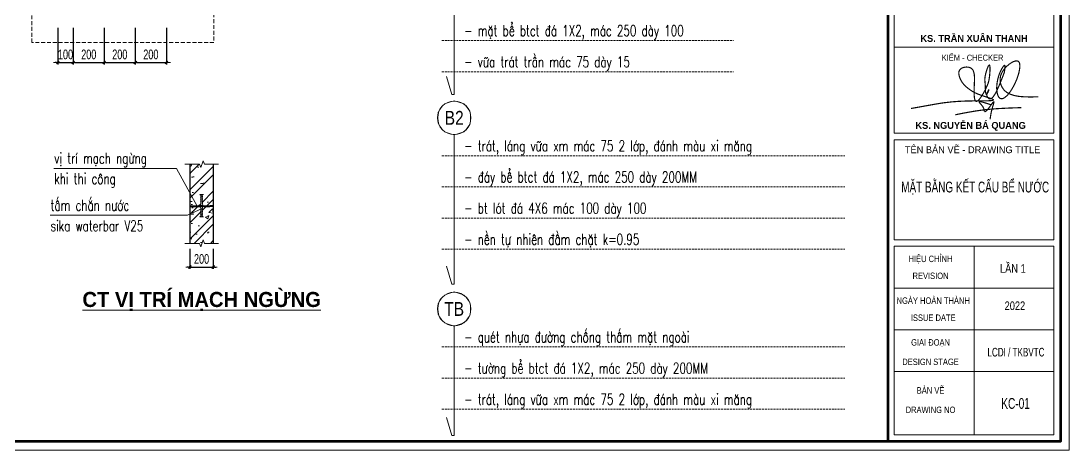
# Model space of a CAD drawing. Header units: millimetres. Extents: x -85362 to 12792, y -54701 to -36522.
# Drawn here: x -52130 to -38622, y -53048 to -47520 of the extents above; entities that cross this region are included whole.
import ezdxf
from ezdxf.enums import TextEntityAlignment as Align

# ---------------------------------------------------------------- set-up
doc = ezdxf.new("R2010")
doc.units = ezdxf.units.MM
doc.header["$MEASUREMENT"] = 0
doc.header["$PDMODE"] = 32
doc.linetypes.add('HIDDEN', pattern=[0.375, 0.25, -0.125])
doc.layers.get('Defpoints').update_dxf_attribs({"color": 1})
for name, color, linetype, lineweight in [('EG Text2', 7, 'Continuous', 20), ('ISO', 153, 'Continuous', 13), ('Khungten_LCDI', 7, 'Continuous', 5), ('LC Dim', 8, 'Continuous', 18), ('LC Hatch', 252, 'Continuous', 9), ('LC ISO', 153, 'Continuous', 13), ('LC MANH DUT', 35, 'HIDDEN', 5), ('LC Net dam 1', 30, 'Continuous', 30), ('LC Net manh', 239, 'Continuous', 5), ('LC Net thay', 7, 'Continuous', 25), ('LC Text1', 3, 'Continuous', 20), ('LC Text2', 7, 'Continuous', 25), ('TEXT2', 7, 'Continuous', 18), ('Thep', 3, 'Continuous', 40)]:
    doc.layers.add(name, color=color, linetype=linetype, lineweight=lineweight)
doc.styles.add('EG 1', font='')
doc.styles.add('General text 2', font='arial.ttf')
doc.styles.add('HOATBIF', font='hoatbif.shx', dxfattribs={"width": 0.7})
doc.styles.add('Khungten', font='', dxfattribs={"width": 0.9, "height": 5000})
doc.styles.add('LC 1', font='')
doc.styles.add('LC 3', font='vnsimli.shx', dxfattribs={"width": 0.75})
doc.styles.add('Title', font='', dxfattribs={"width": 0.8})
doc.styles.add('VNAVANTH', font='', dxfattribs={"width": 0.6})
doc.styles.get('EG 1').set_extended_font_data('.VnAvantH', bold=True)
doc.styles.get('Khungten').set_extended_font_data('.VnAvantH')
doc.styles.get('LC 1').set_extended_font_data('.VnAvantH', bold=True)
doc.styles.get('Title').set_extended_font_data('.VnBlackH')
doc.styles.get('VNAVANTH').set_extended_font_data('.VnAvantH', bold=True)
doc.dimstyles.new('1-100(1-50)', dxfattribs={"dimscale": 50, "dimtxt": 2.5, "dimasz": 0.35, "dimexe": 0.5, "dimexo": 0, "dimgap": 0.8, "dimtad": 1, "dimdec": 0, "dimzin": 0, "dimdsep": 46, "dimtxsty": 'HOATBIF', "dimblk1": 'DOT', "dimblk2": 'DOT', "dimsah": 1, "dimcen": -1, "dimdle": 1, "dimclrd": 256, "dimclre": 256, "dimclrt": 4, "dimadec": 3, "dimazin": 2, "dimtfac": 0.333333, "dimtdec": 0, "dimtix": 1, "dimtmove": 2, "dimatfit": 3, "dimldrblk": 'DOT', "dimfxl": 1, "dimtvp": 0.833333, "dimtolj": 1, "dimtzin": 0, "dimarcsym": 0})
doc.dimstyles.new('MONG', dxfattribs={"dimscale": 50, "dimtxt": 2.5, "dimasz": 0.35, "dimexe": 0.5, "dimexo": 0, "dimgap": 0.8, "dimtad": 1, "dimdec": 0, "dimzin": 0, "dimdsep": 46, "dimtxsty": 'HOATBIF', "dimblk1": 'DOT', "dimblk2": 'DOT', "dimsah": 1, "dimcen": -1, "dimdle": 1, "dimclrd": 256, "dimclre": 256, "dimclrt": 4, "dimadec": 3, "dimazin": 2, "dimtfac": 0.333333, "dimtdec": 0, "dimtix": 1, "dimtmove": 2, "dimatfit": 3, "dimldrblk": 'DOT', "dimfxl": 1, "dimtvp": 0.833333, "dimtolj": 1, "dimtzin": 0, "dimarcsym": 0})
pattern_1 = [(50, (-44807.63, -27368.66), (430.356, -37.6513), [45, -495]), (355, (-44807.63, -27368.66), (-83.251, 451.315), [36, -396]), (100.4514, (-44771.77, -27371.8), (347.1056, 413.664), [38.244, -420.685]), (46.1842, (-44807.63, -27248.66), (640.345, -99.311), [67.5, -742.5]), (96.6356, (-44754.27, -27256.93), (560.798, 584.47), [57.366, -631.028]), (351.1842, (-44807.6, -27248.66), (560.797, 584.471), [54, -594]), (21, (-44747.63, -27278.66), (358.144, -241.5713), [45, -495]), (326, (-44747.63, -27278.66), (145.989, 435.09), [36, -396]), (71.4514, (-44717.8, -27298.8), (504.1336, 193.518), [38.244, -420.685]), (37.5, (-44807.63, -27368.66), (7.2959, 199.7363), [0, -391.2, 0, -402, 0, -397.5]), (7.5, (-44807.63, -27368.66), (157.8417, 236.647), [0, -229.2, 0, -382.2, 0, -151.5]), (327.5, (-44941.43, -27368.66), (320.2935, -13.5329), [0, -150, 0, -468, 0, -621]), (317.5, (-45001.43, -27368.66), (349.9117, 60.063), [0, -195, 0, -310.8, 0, -441]), (45, (-44807.63, -27368.66), (-159.099, 159.099), []), (45, (-44701.56, -27368.66), (-159.099, 159.099), [])]

# ---------------------------------------------------------------- blocks, each defined once
blk = doc.blocks.new('NGUYEN BA QUANG')
at = {"layer": 'LC ISO', "const_width": 54}
for points in [[(-3416, -557, -0.001023), (-2231, -345, -0.008385), (-1869, -289, -0.026114), (-905, -212, -0.007166), (-491, -205, 0.001773), (-49, -203, 0.009736), (200, -197, 0.025773), (331, -186, 0.054465), (383, -173, 0.09183), (397, -166, 0.386262), (399, -152, 0.129793), (379, -135, 0.036801), (321, -108, 0.016128), (184, -59, -0.006736), (-183, 62, -0.023924), (-416, 154, -0.046785), (-684, 310, -0.041509), (-918, 503, -0.092678), (-1136, 813, -0.077778), (-1199, 1035, -0.070106), (-1196, 1141, -0.201572), (-1106, 1286, -0.091887), (-982, 1343, -0.118851), (-732, 1351, -0.227561), (-543, 1208, -0.055716), (-508, 1121, -0.035741), (-487, 1019, -0.022757), (-478, 904, -0.018678), (-477, 714, 0.005361), (-493, 294, 0.022501), (-487, 25, 0.024956), (-474, -85, 0.051878), (-451, -169, 0.084004), (-427, -209, 0.302699), (-372, -224, 0.091028), (-331, -204, 0.045769), (-285, -164, 0.031407), (-218, -87, 0.026473), (-114, 66, 0.038878), (124, 530, 0.063388), (207, 831, 0.030377), (243, 1236, 0.019395), (241, 1350, 0.050857), (231, 1429, 0.089259), (221, 1451, 0.446193), (202, 1454, 0.08967), (185, 1438, 0.048315), (156, 1388, 0.024568), (114, 1288, 0.037087), (24, 971, 0.06811), (7, 722, 0.007404), (19, 571, -0.009821), (27, 442, 0.013775), (38, 214, 0.023991), (46, 154, 0.068642), (58, 113, 0.168495), (71, 99, 0.190472), (82, 99, 0.135753), (102, 116, 0.042547), (133, 165, 0.037247), (185, 280, 0.083462), (192, 310, 0.752396), (189, 311, 0.077103), (170, 286, 0.067778), (106, 135, 0.079642), (97, 52, 0.07615), (107, 12, 0.090818), (168, -77, 0.162992), (233, -111, 0.134535), (287, -101, 0.046135), (315, -85, 0.0589), (372, -33, 0.033446), (431, 44, 0.020493), (492, 142, 0.018931), (584, 325, 0.012315), (712, 617, 0.006262), (906, 1114)], [(906, 1114, 0.006821), (929, 1272, 0.011774), (937, 1340, 0.026266), (938, 1394, 0.052103), (935, 1423, 0.076783), (930, 1436, 0.163971), (923, 1442, 0.170042), (914, 1442, 0.080479), (902, 1436, 0.05585), (881, 1417, 0.031056), (847, 1375, 0.025203), (791, 1286, 0.116129), (556, 476, 0.061974), (575, 166, 0.045365), (610, 47, 0.070676), (660, -41, 0.091415), (710, -86, 0.146905), (783, -104, 0.068448), (833, -95, 0.049636), (885, -72, 0.053986), (978, -6, 0.029209), (1056, 69, 0.021304), (1134, 162, 0.025491), (1250, 329, 0.068873), (1561, 1027, 0.01773), (1596, 1171, 0.037697), (1624, 1368, 0.029037), (1623, 1453, 0.04288), (1613, 1525, 0.066726), (1590, 1583, 0.100495), (1556, 1623, 0.111871), (1508, 1644, 0.054631), (1469, 1647, 0.041179), (1426, 1643, 0.04561), (1355, 1623, 0.04967), (1225, 1558, 0.109429), (829, 1164, 0.05047), (753, 1012, 0.368126), (1079, 156, 0.040655), (1223, 90, 0.031441), (1383, 42, 0.023503), (1557, 9, 0.017084), (1742, -10, 0.011936), (1936, -19, 0.009133), (2206, -21, 0.002915), (2480, -16)], [(274, -380, 0.002584), (99, -322, 0.004829), (-9, -289, 0.009549), (-104, -262, 0.02019), (-180, -245, 0.020391), (-210, -242, 0.037792), (-233, -241, 0.083891), (-249, -244, 0.129866), (-256, -250, 0.170647), (-258, -257, 0.074142), (-257, -264, 0.04333), (-253, -271, 0.038982), (-240, -290, 0.018381), (-209, -327, -0.006145), (-155, -388, -0.017161), (-112, -442, -0.029179), (-72, -502, -0.056277), (-39, -577, -0.025416), (-31, -610, -0.003247), (-24, -652, 0.033316), (-18, -677, 0.055631), (-12, -689, 0.087521), (-5, -698, 0.15828), (8, -703, 0.07777), (18, -702, 0.051495), (30, -698, 0.04838), (50, -685, 0.02792), (72, -667, 0.021215), (104, -635, 0.012757), (138, -596, 0.011354), (192, -528, 0.005945), (265, -430, -0.007904), (360, -301, -0.011483), (384, -270, -0.027823), (404, -249, -0.066961), (415, -240, -0.123545), (420, -238, -0.248584), (424, -240, -0.12084), (426, -246, -0.064597), (426, -260, -0.027008), (421, -289, -0.011306), (411, -326, -0.007085), (384, -419, 0.007773), (340, -569, 0.03162), (266, -923, 0.004795), (248, -1055)], [(-1368, -847, -0.004051), (-800, -737, -0.026384), (342, -582, -0.006339), (726, -556, -0.004215), (1111, -537, -0.002629), (1689, -517)]]:
    blk.add_lwpolyline(points, format="xyb", dxfattribs=at)
blk = doc.blocks.new('lcdi fix')
at = {"layer": 'Defpoints', "lineweight": 0}
blk.add_lwpolyline([(-1200, -14850), (-1200, 14850), (40800, 14850), (40800, -14850)], close=True, dxfattribs=at)
at = {"layer": 'Khungten_LCDI', "color": 5, "lineweight": 60}
blk.add_line((36600, 14650), (36600, -14650), dxfattribs=at)
at = {"layer": 'Khungten_LCDI', "color": 5, "lineweight": 25}
blk.add_line((40600, -14650), (40600, 14650), dxfattribs=at)
at = {"layer": 'Khungten_LCDI', "color": 9, "lineweight": 15}
for p, q in [((38600, -10133), (38600, -14500)), ((40450, -11100), (36750, -11100)), ((40450, -12067), (36750, -12067)), ((40450, -13033), (36750, -13033))]:
    blk.add_line(p, q, dxfattribs=at)
at = {"layer": 'Khungten_LCDI', "color": 5, "lineweight": 60}
blk.add_lwpolyline([(0, -14650), (0, 14650), (40600, 14650), (40600, -14650)], close=True, dxfattribs=at)
at = {"layer": 'Khungten_LCDI', "color": 9, "lineweight": 15}
for points in [[(36750, -5526), (40450, -5526), (40450, -3536), (36750, -3536)], [(36750, -7517), (40450, -7517), (40450, -5526), (36750, -5526)], [(36750, -9983), (40450, -9983), (40450, -7667), (36750, -7667)], [(36750, -14500), (40450, -14500), (40450, -10133), (36750, -10133)]]:
    blk.add_lwpolyline(points, close=True, dxfattribs=at)
at = {"layer": 'LC Net dam 1', "xscale": 0.4999997598975006, "yscale": 0.4999997598975006, "zscale": 0.4999997598975006}
blk.add_blockref('NGUYEN BA QUANG', (38848, -6664), dxfattribs=at)
at = {"color": 7, "style": 'VNAVANTH'}
blk.add_text('Ks. trÇn xu©n thanh', height=160, dxfattribs=at).set_placement((37357, -5400))
at = {"color": 7}
for s, height, style, width, p in [('kiÓm - checker', 140, 'Khungten', 0.9, (38566, -5836)), ('hiÖu chØnh', 150, 'Khungten', 0.8, (37592, -10499)), ('revision', 150, 'Khungten', 0.8, (37592, -10891)), ('ngµy hoµn thµnh', 150, 'Khungten', 0.8, (37654, -11466)), ('issue date', 150, 'Khungten', 0.8, (37654, -11862)), ('giai ®o¹n', 150, 'Khungten', 0.8, (37592, -12433)), ('lcdi / tkBVTC', 200, 'Title', 0.7, (39571, -12684)), ('design stage', 150, 'Khungten', 0.8, (37592, -12883)), ('b¶n vÏ', 150, 'Khungten', 0.8, (37592, -13544)), ('drawing nO', 150, 'Khungten', 0.8, (37592, -13994))]:
    blk.add_text(s, height=height, dxfattribs=dict(at, style=style, width=width)).set_placement(p, align=Align.CENTER)
for s, style, p in [('ks. nguyÔn b¸ quang', 'VNAVANTH', (38520, -7414)), ('tªn b¶n vÏ - drawing title', 'Khungten', (38566, -7977))]:
    blk.add_text(s, height=160, dxfattribs=dict(at, style=style)).set_placement(p, align=Align.CENTER)
at = {"color": 7, "style": 'Khungten', "width": 0.8}
for tag, p in [('REVISION', (39499, -10746)), ('NGAYHT', (39546, -11609))]:
    blk.add_attdef(tag, text='', height=200, dxfattribs=at).set_placement(p, align=Align.CENTER)
at = {"layer": 'LC Text1', "style": 'Title', "width": 1.485915}
for tag, p, p2 in [('TENBANVE1', (36913, -8886), (40339, -8886)), ('TENBANVE2', (36913, -9562), (40339, -9562))]:
    blk.add_attdef(tag, text='', height=250, dxfattribs=at).set_placement(p, p2, align=Align.FIT)
at = {"layer": 'LC Text1', "style": 'Title', "width": 0.7}
blk.add_attdef('SOBANVE', text='', height=250, dxfattribs=at).set_placement((39562, -13896), align=Align.CENTER)
blk = doc.blocks.new('*U6')
at = {"layer": 'Defpoints'}
blk.add_lwpolyline([(0, 4.25), (-2.5, 3.44), (-4.04, 1.31), (-4.04, -1.31), (-2.5, -3.44), (0, -4.25), (2.5, -3.44), (4.04, -1.31), (4.04, 1.31), (2.5, 3.44)], close=True, dxfattribs=at)
at = {"layer": 'LC Text1', "style": 'General text 2', "width": 0.8, "flags": 8}
blk.add_attdef('SYMBOL', text='', height=3.5, dxfattribs=at).set_placement((0, 0), align=Align.MIDDLE_CENTER)
blk.add_wipeout([(0, 4.25), (-2.5, 3.44), (-4.04, 1.31), (-4.04, -1.31), (-2.5, -3.44), (0, -4.25), (2.5, -3.44), (4.04, -1.31), (4.04, 1.31), (2.5, 3.44)]).dxf.layer = 'Defpoints'
at = {"layer": 'LC ISO'}
blk.add_circle((0, 0), 4.25, dxfattribs=at)
blk = doc.blocks.new('DOT')
at = {"layer": 'LC Dim'}
blk.add_line((-3, 0), (3, 0), dxfattribs=at)
at = {"layer": 'LC Dim', "color": 4}
blk.add_line((-1, -1), (1, 1), dxfattribs=at)
blk.add_lwpolyline([(0.5, 1), (-1, -0.5), (-0.5, -1), (1, 0.5)], close=True, dxfattribs=at)
blk = doc.blocks.new('*D64')
at = {"layer": 'Defpoints', "color": 0, "transparency": 16777216}
for p in [(-49952, -50456), (-49652, -50456), (-49652, -50690)]:
    blk.add_point(p, dxfattribs=at)
at = {"layer": 'LC Dim', "lineweight": -2, "transparency": 16777216}
for p, q in [((-49952, -50456), (-49952, -50715)), ((-49652, -50456), (-49652, -50715)), ((-49970, -50690), (-49987, -50690)), ((-49952, -50690), (-49652, -50690)), ((-49635, -50690), (-49617, -50690))]:
    blk.add_line(p, q, dxfattribs=at)
at = {"layer": 'LC Dim', "lineweight": -2, "transparency": 16777216, "xscale": 17.5, "yscale": 17.5, "zscale": 17.5}
blk.add_blockref('DOT', (-49952, -50690), dxfattribs=at)
at = {"layer": 'LC Dim', "lineweight": -2, "transparency": 16777216, "xscale": 17.5, "yscale": 17.5, "zscale": 17.5, "rotation": 180}
blk.add_blockref('DOT', (-49652, -50690), dxfattribs=at)
at = {"layer": 'LC Dim', "color": 4, "transparency": 16777216, "insert": (-49802, -50587), "char_height": 125, "attachment_point": 5, "style": 'HOATBIF'}
blk.add_mtext('\\A1;200', dxfattribs=at)
blk = doc.blocks.new('*D60')
at = {"layer": 'Defpoints', "color": 0, "ltscale": 2, "transparency": 16777216}
for p in [(-51656, -47609), (-51456, -47609), (-51456, -48054)]:
    blk.add_point(p, dxfattribs=at)
at = {"layer": 'LC Dim', "lineweight": -2, "ltscale": 2, "transparency": 16777216}
for p, q in [((-51656, -47609), (-51656, -48079)), ((-51456, -47609), (-51456, -48079)), ((-51674, -48054), (-51691, -48054)), ((-51656, -48054), (-51456, -48054)), ((-51439, -48054), (-51421, -48054))]:
    blk.add_line(p, q, dxfattribs=at)
at = {"layer": 'LC Dim', "lineweight": -2, "ltscale": 2, "transparency": 16777216, "xscale": 17.5, "yscale": 17.5, "zscale": 17.5}
blk.add_blockref('DOT', (-51656, -48054), dxfattribs=at)
at = {"layer": 'LC Dim', "lineweight": -2, "ltscale": 2, "transparency": 16777216, "xscale": 17.5, "yscale": 17.5, "zscale": 17.5, "rotation": 180}
blk.add_blockref('DOT', (-51456, -48054), dxfattribs=at)
at = {"layer": 'LC Dim', "color": 4, "ltscale": 2, "transparency": 16777216, "insert": (-51556, -47952), "char_height": 125, "attachment_point": 5, "style": 'HOATBIF'}
blk.add_mtext('\\A1;100', dxfattribs=at)
blk = doc.blocks.new('*D61')
at = {"layer": 'Defpoints', "color": 0, "ltscale": 2, "transparency": 16777216}
for p in [(-51456, -47609), (-51056, -47609), (-51056, -48054)]:
    blk.add_point(p, dxfattribs=at)
at = {"layer": 'LC Dim', "lineweight": -2, "ltscale": 2, "transparency": 16777216}
for p, q in [((-51456, -47609), (-51456, -48079)), ((-51056, -47609), (-51056, -48079)), ((-51439, -48054), (-51074, -48054))]:
    blk.add_line(p, q, dxfattribs=at)
at = {"layer": 'LC Dim', "lineweight": -2, "ltscale": 2, "transparency": 16777216, "xscale": 17.5, "yscale": 17.5, "zscale": 17.5, "rotation": 180}
blk.add_blockref('DOT', (-51456, -48054), dxfattribs=at)
at = {"layer": 'LC Dim', "lineweight": -2, "ltscale": 2, "transparency": 16777216, "xscale": 17.5, "yscale": 17.5, "zscale": 17.5}
blk.add_blockref('DOT', (-51056, -48054), dxfattribs=at)
at = {"layer": 'LC Dim', "color": 4, "ltscale": 2, "transparency": 16777216, "insert": (-51256, -47952), "char_height": 125, "attachment_point": 5, "style": 'HOATBIF'}
blk.add_mtext('\\A1;200', dxfattribs=at)
blk = doc.blocks.new('*D62')
at = {"layer": 'Defpoints', "color": 0, "ltscale": 2, "transparency": 16777216}
for p in [(-51056, -47609), (-50656, -47609), (-50656, -48054)]:
    blk.add_point(p, dxfattribs=at)
at = {"layer": 'LC Dim', "lineweight": -2, "ltscale": 2, "transparency": 16777216}
for p, q in [((-51056, -47609), (-51056, -48079)), ((-50656, -47609), (-50656, -48079)), ((-51039, -48054), (-50674, -48054))]:
    blk.add_line(p, q, dxfattribs=at)
at = {"layer": 'LC Dim', "lineweight": -2, "ltscale": 2, "transparency": 16777216, "xscale": 17.5, "yscale": 17.5, "zscale": 17.5, "rotation": 180}
blk.add_blockref('DOT', (-51056, -48054), dxfattribs=at)
at = {"layer": 'LC Dim', "lineweight": -2, "ltscale": 2, "transparency": 16777216, "xscale": 17.5, "yscale": 17.5, "zscale": 17.5}
blk.add_blockref('DOT', (-50656, -48054), dxfattribs=at)
at = {"layer": 'LC Dim', "color": 4, "ltscale": 2, "transparency": 16777216, "insert": (-50856, -47952), "char_height": 125, "attachment_point": 5, "style": 'HOATBIF'}
blk.add_mtext('\\A1;200', dxfattribs=at)
blk = doc.blocks.new('*D63')
at = {"layer": 'Defpoints', "color": 0, "ltscale": 2, "transparency": 16777216}
for p in [(-50656, -47609), (-50256, -47609), (-50256, -48054)]:
    blk.add_point(p, dxfattribs=at)
at = {"layer": 'LC Dim', "lineweight": -2, "ltscale": 2, "transparency": 16777216}
for p, q in [((-50656, -47609), (-50656, -48079)), ((-50256, -47609), (-50256, -48079)), ((-50639, -48054), (-50274, -48054))]:
    blk.add_line(p, q, dxfattribs=at)
at = {"layer": 'LC Dim', "lineweight": -2, "ltscale": 2, "transparency": 16777216, "xscale": 17.5, "yscale": 17.5, "zscale": 17.5, "rotation": 180}
blk.add_blockref('DOT', (-50656, -48054), dxfattribs=at)
at = {"layer": 'LC Dim', "lineweight": -2, "ltscale": 2, "transparency": 16777216, "xscale": 17.5, "yscale": 17.5, "zscale": 17.5}
blk.add_blockref('DOT', (-50256, -48054), dxfattribs=at)
at = {"layer": 'LC Dim', "color": 4, "ltscale": 2, "transparency": 16777216, "insert": (-50456, -47952), "char_height": 125, "attachment_point": 5, "style": 'HOATBIF'}
blk.add_mtext('\\A1;200', dxfattribs=at)
blk = doc.blocks.new('TIEUDE2')
at = {"layer": 'LC Text2', "color": 7, "style": 'LC 1'}
blk.add_attdef('%%UTIªU§Ò', text='', height=3.5, dxfattribs=at).set_placement((0, 0), align=Align.BOTTOM_CENTER)
blk.add_attdef('TL', text='', height=2.2, dxfattribs=at).set_placement((0, -1.8), align=Align.TOP_CENTER)

msp = doc.modelspace()

# ---------------------------------------------------------------- hatches: boundary and pattern name
at = {"layer": 'LC Hatch', "ltscale": 2}
h = msp.add_hatch(dxfattribs=at)
h.set_pattern_fill('BTCT', color=256, scale=60)
h.set_pattern_definition(pattern_1)
h.paths.add_polyline_path([(-49652.2, -49364.8), (-49952.2, -49364.8), (-49952.2, -49899), (-49951.6, -49898.9), (-49951.1, -49898.7), (-49950.5, -49898.6), (-49949.9, -49898.5), (-49949.3, -49898.3), (-49948.7, -49898.2), (-49948.1, -49898), (-49947.5, -49897.9), (-49947, -49897.7), (-49946.4, -49897.6), (-49945.8, -49897.4), (-49945.2, -49897.3), (-49944.6, -49897.1), (-49944, -49897), (-49943.5, -49896.8), (-49942.9, -49896.7), (-49942.3, -49896.6), (-49941.7, -49896.4), (-49941.1, -49896.3), (-49940.5, -49896.1), (-49940, -49896), (-49939.4, -49895.9), (-49938.8, -49895.7), (-49938.2, -49895.6), (-49937.6, -49895.5), (-49937.1, -49895.3), (-49936.5, -49895.2), (-49935.9, -49895.1), (-49935.3, -49895), (-49934.7, -49894.8), (-49934.1, -49894.7), (-49933.6, -49894.6), (-49933, -49894.5), (-49932.4, -49894.3), (-49931.8, -49894.2), (-49931.2, -49894.1), (-49930.7, -49894), (-49930.1, -49893.9), (-49929.5, -49893.8), (-49928.9, -49893.7), (-49928.3, -49893.6), (-49927.8, -49893.5), (-49927.2, -49893.4), (-49926.6, -49893.3), (-49926, -49893.2), (-49925.5, -49893.1), (-49924.9, -49893), (-49924.3, -49892.9), (-49923.7, -49892.9), (-49923.1, -49892.8), (-49922.6, -49892.7), (-49922, -49892.6), (-49921.4, -49892.6), (-49920.8, -49892.5), (-49920.3, -49892.4), (-49919.7, -49892.4), (-49919.1, -49892.3), (-49918.5, -49892.2), (-49918, -49892.2), (-49917.4, -49892.1), (-49916.8, -49892.1), (-49916.3, -49892.1), (-49915.7, -49892), (-49915.1, -49892), (-49914.5, -49892), (-49914, -49891.9), (-49913.4, -49891.9), (-49912.8, -49891.9), (-49912.3, -49891.9), (-49911.7, -49891.9), (-49911.1, -49891.9), (-49910.5, -49891.9), (-49910, -49891.9), (-49909.4, -49891.9), (-49908.8, -49891.9), (-49908.3, -49891.9), (-49907.7, -49891.9), (-49907.1, -49891.9), (-49906.6, -49891.9), (-49906, -49892), (-49905.5, -49892), (-49904.9, -49892.1), (-49904.3, -49892.1), (-49903.8, -49892.1), (-49903.2, -49892.2), (-49902.6, -49892.3), (-49902.1, -49892.3), (-49901.5, -49892.4), (-49901, -49892.5), (-49900.4, -49892.5), (-49899.8, -49892.6), (-49899.3, -49892.7), (-49898.7, -49892.8), (-49898.2, -49892.9), (-49897.6, -49893), (-49897.1, -49893.1), (-49896.5, -49893.3), (-49895.9, -49893.4), (-49895.4, -49893.5), (-49894.8, -49893.6), (-49894.3, -49893.8), (-49893.7, -49893.9), (-49893.2, -49894.1), (-49892.6, -49894.2), (-49892.1, -49894.4), (-49891.5, -49894.6), (-49891, -49894.7), (-49890.4, -49894.9), (-49889.9, -49895.1), (-49889.3, -49895.3), (-49888.8, -49895.5), (-49888.2, -49895.7), (-49887.7, -49895.9), (-49887.1, -49896.1), (-49886.6, -49896.3), (-49886.1, -49896.5), (-49885.5, -49896.7), (-49885, -49896.9), (-49884.4, -49897.1), (-49883.9, -49897.4), (-49883.3, -49897.6), (-49882.8, -49897.8), (-49882.3, -49898), (-49881.7, -49898.3), (-49881.2, -49898.5), (-49880.6, -49898.7), (-49880.1, -49899), (-49879.5, -49899.2), (-49879, -49899.5), (-49878.5, -49899.7), (-49877.9, -49899.9), (-49877.4, -49900.2), (-49876.8, -49900.4), (-49876.3, -49900.6), (-49875.8, -49900.9), (-49875.2, -49901.1), (-49874.7, -49901.4), (-49874.1, -49901.6), (-49873.6, -49901.8), (-49873.1, -49902.1), (-49872.5, -49902.3), (-49872, -49902.5), (-49871.4, -49902.7), (-49870.9, -49903), (-49870.4, -49903.2), (-49869.8, -49903.4), (-49869.3, -49903.6), (-49868.7, -49903.8), (-49868.2, -49904), (-49867.7, -49904.2), (-49867.1, -49904.4), (-49866.6, -49904.6), (-49866, -49904.8), (-49865.5, -49905), (-49865, -49905.2), (-49864.4, -49905.4), (-49863.9, -49905.5), (-49863.3, -49905.7), (-49862.8, -49905.9), (-49862.3, -49906), (-49861.7, -49906.2), (-49861.2, -49906.3), (-49860.6, -49906.5), (-49860.1, -49906.6), (-49859.5, -49906.7), (-49859, -49906.8), (-49858.5, -49906.9), (-49857.9, -49907.1), (-49857.4, -49907.1), (-49856.8, -49907.2), (-49856.3, -49907.3), (-49855.7, -49907.4), (-49855.2, -49907.4), (-49854.6, -49907.5), (-49854.1, -49907.5), (-49853.5, -49907.6), (-49853, -49907.6), (-49852.4, -49907.6), (-49851.9, -49907.6), (-49851.3, -49907.6), (-49850.8, -49907.6), (-49850.2, -49907.6), (-49849.7, -49907.6), (-49849.1, -49907.6), (-49848.6, -49907.6), (-49848, -49907.5), (-49847.4, -49907.5), (-49846.9, -49907.4), (-49846.3, -49907.4), (-49845.8, -49907.3), (-49845.2, -49907.2), (-49844.7, -49907.1), (-49844.1, -49907.1), (-49843.6, -49907), (-49843, -49906.9), (-49842.4, -49906.8), (-49841.9, -49906.7), (-49841.3, -49906.6), (-49840.8, -49906.5), (-49840.2, -49906.4), (-49839.6, -49906.2), (-49839.1, -49906.1), (-49838.5, -49906), (-49837.9, -49905.9), (-49837.4, -49905.7), (-49836.8, -49905.6), (-49836.3, -49905.5), (-49835.7, -49905.3), (-49835.1, -49905.2), (-49834.6, -49905), (-49834, -49904.9), (-49833.4, -49904.7), (-49832.9, -49904.6), (-49832.3, -49904.4), (-49831.7, -49904.3), (-49831.2, -49904.1), (-49830.6, -49904), (-49830, -49903.8), (-49829.5, -49903.6), (-49828.9, -49903.5), (-49828.3, -49903.3), (-49827.7, -49903.2), (-49827.2, -49903), (-49826.6, -49902.8), (-49826, -49902.7), (-49825.5, -49902.5), (-49824.9, -49902.4), (-49824.3, -49902.2), (-49823.8, -49902.1), (-49823.2, -49901.9), (-49822.6, -49901.8), (-49822, -49901.6), (-49821.5, -49901.5), (-49820.9, -49901.3), (-49820.3, -49901.2), (-49819.7, -49901), (-49819.2, -49900.9), (-49818.6, -49900.8), (-49818, -49900.6), (-49817.4, -49900.5), (-49816.9, -49900.4), (-49816.3, -49900.3), (-49815.7, -49900.1), (-49815.1, -49900), (-49814.6, -49899.9), (-49814, -49899.8), (-49813.4, -49899.7), (-49812.8, -49899.6), (-49812.3, -49899.5), (-49811.7, -49899.4), (-49811.1, -49899.4), (-49810.5, -49899.3), (-49810, -49899.2), (-49809.4, -49899.2), (-49808.8, -49899.1), (-49808.2, -49899), (-49808.2, -49779), (-49796.2, -49779), (-49796.2, -49899.3), (-49795.6, -49899.4), (-49795.1, -49899.4), (-49794.5, -49899.5), (-49793.9, -49899.6), (-49793.3, -49899.7), (-49792.7, -49899.7), (-49792.2, -49899.8), (-49791.6, -49899.9), (-49791, -49900), (-49790.4, -49900.1), (-49789.8, -49900.2), (-49789.3, -49900.3), (-49788.7, -49900.4), (-49788.1, -49900.5), (-49787.5, -49900.6), (-49786.9, -49900.8), (-49786.4, -49900.9), (-49785.8, -49901), (-49785.2, -49901.1), (-49784.6, -49901.2), (-49784, -49901.4), (-49783.5, -49901.5), (-49782.9, -49901.6), (-49782.3, -49901.7), (-49781.7, -49901.9), (-49781.1, -49902), (-49780.6, -49902.1), (-49780, -49902.3), (-49779.4, -49902.4), (-49778.8, -49902.5), (-49778.3, -49902.7), (-49777.7, -49902.8), (-49777.1, -49903), (-49776.5, -49903.1), (-49775.9, -49903.2), (-49775.4, -49903.4), (-49774.8, -49903.5), (-49774.2, -49903.7), (-49773.6, -49903.8), (-49773.1, -49903.9), (-49772.5, -49904.1), (-49771.9, -49904.2), (-49771.3, -49904.4), (-49770.8, -49904.5), (-49770.2, -49904.6), (-49769.6, -49904.8), (-49769, -49904.9), (-49768.5, -49905.1), (-49767.9, -49905.2), (-49767.3, -49905.3), (-49766.7, -49905.5), (-49766.2, -49905.6), (-49765.6, -49905.7), (-49765, -49905.8), (-49764.5, -49906), (-49763.9, -49906.1), (-49763.3, -49906.2), (-49762.7, -49906.3), (-49762.2, -49906.5), (-49761.6, -49906.6), (-49761, -49906.7), (-49760.5, -49906.8), (-49759.9, -49906.9), (-49759.3, -49907), (-49758.8, -49907.1), (-49758.2, -49907.2), (-49757.6, -49907.3), (-49757.1, -49907.4), (-49756.5, -49907.5), (-49755.9, -49907.6), (-49755.4, -49907.6), (-49754.8, -49907.7), (-49754.2, -49907.8), (-49753.7, -49907.9), (-49753.1, -49907.9), (-49752.5, -49908), (-49752, -49908.1), (-49751.4, -49908.1), (-49750.9, -49908.2), (-49750.3, -49908.2), (-49749.7, -49908.2), (-49749.2, -49908.3), (-49748.6, -49908.3), (-49748.1, -49908.3), (-49747.5, -49908.4), (-49746.9, -49908.4), (-49746.4, -49908.4), (-49745.8, -49908.4), (-49745.3, -49908.4), (-49744.7, -49908.4), (-49744.2, -49908.4), (-49743.6, -49908.3), (-49743.1, -49908.3), (-49742.5, -49908.3), (-49742, -49908.2), (-49741.4, -49908.2), (-49740.9, -49908.2), (-49740.3, -49908.1), (-49739.8, -49908), (-49739.2, -49908), (-49738.7, -49907.9), (-49738.1, -49907.8), (-49737.6, -49907.7), (-49737, -49907.6), (-49736.5, -49907.5), (-49735.9, -49907.4), (-49735.4, -49907.3), (-49734.8, -49907.2), (-49734.3, -49907), (-49733.7, -49906.9), (-49733.2, -49906.7), (-49732.7, -49906.6), (-49732.1, -49906.4), (-49731.6, -49906.3), (-49731, -49906.1), (-49730.5, -49905.9), (-49730, -49905.7), (-49729.4, -49905.6), (-49728.9, -49905.4), (-49728.4, -49905.2), (-49727.8, -49905), (-49727.3, -49904.8), (-49726.7, -49904.6), (-49726.2, -49904.4), (-49725.7, -49904.1), (-49725.1, -49903.9), (-49724.6, -49903.7), (-49724.1, -49903.5), (-49723.5, -49903.3), (-49723, -49903), (-49722.5, -49902.8), (-49721.9, -49902.6), (-49721.4, -49902.3), (-49720.9, -49902.1), (-49720.3, -49901.9), (-49719.8, -49901.6), (-49719.2, -49901.4), (-49718.7, -49901.2), (-49718.2, -49900.9), (-49717.6, -49900.7), (-49717.1, -49900.4), (-49716.6, -49900.2), (-49716, -49900), (-49715.5, -49899.7), (-49715, -49899.5), (-49714.4, -49899.3), (-49713.9, -49899), (-49713.4, -49898.8), (-49712.8, -49898.6), (-49712.3, -49898.3), (-49711.7, -49898.1), (-49711.2, -49897.9), (-49710.7, -49897.7), (-49710.1, -49897.5), (-49709.6, -49897.2), (-49709.1, -49897), (-49708.5, -49896.8), (-49708, -49896.6), (-49707.4, -49896.4), (-49706.9, -49896.2), (-49706.3, -49896), (-49705.8, -49895.9), (-49705.3, -49895.7), (-49704.7, -49895.5), (-49704.2, -49895.3), (-49703.6, -49895.2), (-49703.1, -49895), (-49702.5, -49894.9), (-49702, -49894.7), (-49701.4, -49894.6), (-49700.9, -49894.4), (-49700.3, -49894.3), (-49699.8, -49894.2), (-49699.2, -49894.1), (-49698.7, -49894), (-49698.1, -49893.9), (-49697.6, -49893.8), (-49697, -49893.7), (-49696.5, -49893.6), (-49695.9, -49893.5), (-49695.4, -49893.4), (-49694.8, -49893.4), (-49694.2, -49893.3), (-49693.7, -49893.3), (-49693.1, -49893.2), (-49692.6, -49893.2), (-49692, -49893.1), (-49691.4, -49893.1), (-49690.9, -49893.1), (-49690.3, -49893.1), (-49689.7, -49893), (-49689.2, -49893), (-49688.6, -49893), (-49688, -49893), (-49687.5, -49893), (-49686.9, -49893), (-49686.3, -49893), (-49685.8, -49893), (-49685.2, -49893.1), (-49684.6, -49893.1), (-49684.1, -49893.1), (-49683.5, -49893.1), (-49682.9, -49893.2), (-49682.4, -49893.2), (-49681.8, -49893.3), (-49681.2, -49893.3), (-49680.6, -49893.4), (-49680.1, -49893.4), (-49679.5, -49893.5), (-49678.9, -49893.6), (-49678.4, -49893.6), (-49677.8, -49893.7), (-49677.2, -49893.8), (-49676.6, -49893.8), (-49676.1, -49893.9), (-49675.5, -49894), (-49674.9, -49894.1), (-49674.3, -49894.2), (-49673.7, -49894.3), (-49673.2, -49894.4), (-49672.6, -49894.5), (-49672, -49894.6), (-49671.4, -49894.7), (-49670.9, -49894.8), (-49670.3, -49894.9), (-49669.7, -49895), (-49669.1, -49895.1), (-49668.5, -49895.2), (-49668, -49895.3), (-49667.4, -49895.5), (-49666.8, -49895.6), (-49666.2, -49895.7), (-49665.6, -49895.8), (-49665, -49896), (-49664.5, -49896.1), (-49663.9, -49896.2), (-49663.3, -49896.4), (-49662.7, -49896.5), (-49662.1, -49896.6), (-49661.6, -49896.8), (-49661, -49896.9), (-49660.4, -49897), (-49659.8, -49897.2), (-49659.2, -49897.3), (-49658.6, -49897.5), (-49658.1, -49897.6), (-49657.5, -49897.7), (-49656.9, -49897.9), (-49656.3, -49898), (-49655.7, -49898.2), (-49655.1, -49898.3), (-49654.6, -49898.5), (-49654, -49898.6), (-49653.4, -49898.8), (-49652.8, -49898.9), (-49652.2, -49899)])
at = {"layer": 'LC Hatch', "linetype": 'Continuous'}
h = msp.add_hatch(color=256, dxfattribs=at)
h.paths.add_polyline_path([(-49794.8, -49825.2), (-49787.3, -49823.5), (-49794.8, -49821.8), (-49794.8, -49804.3), (-49787.3, -49802.6), (-49794.8, -49800.9), (-49794.8, -49783.4), (-49787.3, -49781.7), (-49794.8, -49780), (-49794.8, -49762.2, 0.1144973), (-49778.3, -49754.9), (-49826.3, -49754.9, 0.1144973), (-49809.8, -49762.2), (-49809.8, -49780), (-49817.3, -49781.7), (-49809.8, -49783.4), (-49809.8, -49800.9), (-49817.3, -49802.6), (-49809.8, -49804.3), (-49809.8, -49821.8), (-49817.3, -49823.5), (-49809.8, -49825.2), (-49809.8, -49842.7), (-49817.3, -49844.4), (-49809.8, -49846.1), (-49817.3, -49898.9), (-49787.3, -49898.9), (-49794.8, -49846.1), (-49787.3, -49844.4), (-49794.8, -49842.7)])
h.paths.add_polyline_path([(-49787.3, -49898.9), (-49817.3, -49898.9), (-49809.8, -49951.7), (-49817.3, -49953.4), (-49809.8, -49955.1), (-49809.8, -49972.5), (-49817.3, -49974.2), (-49809.8, -49975.9), (-49809.8, -49993.4), (-49817.3, -49995.1), (-49809.8, -49996.8), (-49809.8, -50014.3), (-49817.3, -50016), (-49809.8, -50017.7), (-49809.8, -50035.6, 0.1144973), (-49826.3, -50042.9), (-49778.3, -50042.9, 0.1144973), (-49794.8, -50035.6), (-49794.8, -50017.7), (-49787.3, -50016), (-49794.8, -50014.3), (-49794.8, -49996.8), (-49787.3, -49995.1), (-49794.8, -49993.4), (-49794.8, -49975.9), (-49787.3, -49974.2), (-49794.8, -49972.5), (-49794.8, -49955.1), (-49787.3, -49953.4), (-49794.8, -49951.7)])
at = {"layer": 'LC Hatch', "ltscale": 2}
h = msp.add_hatch(dxfattribs=at)
h.set_pattern_fill('BTCT', color=256, scale=60)
h.set_pattern_definition(pattern_1)
edge = h.paths.add_edge_path()
edge.add_spline(control_points=[(-49652.2, -49899), (-49669, -49894.8), (-49698.3, -49887.5), (-49742.9, -49917.4), (-49775.9, -49901.5), (-49796.2, -49899.3)], knot_values=[132.6189415, 132.6189415, 132.6189415, 132.6189415, 173.8428669, 204.8221884, 255.2044036, 255.2044036, 255.2044036, 255.2044036], degree=3, periodic=0)
edge.add_line((-49796.2, -49899.3), (-49796.2, -50019))
edge.add_line((-49796.2, -50019), (-49808.2, -50019))
edge.add_line((-49808.2, -50019), (-49808.2, -49899))
edge.add_spline(control_points=[(-49808.2, -49899), (-49824.1, -49900.3), (-49853.1, -49916.2), (-49898.3, -49885.3), (-49932.1, -49893.9), (-49952.2, -49899)], knot_values=[0, 0, 0, 0, 39.3865776, 73.2104647, 122.6974129, 122.6974129, 122.6974129, 122.6974129], degree=3, periodic=0)
edge.add_line((-49952.2, -49899), (-49952.2, -50385.1))
edge.add_line((-49952.2, -50385.1), (-49827.3, -50385.1))
edge.add_line((-49827.3, -50385.1), (-49811.6, -50428.4))
edge.add_line((-49811.6, -50428.4), (-49780.1, -50341.9))
edge.add_line((-49780.1, -50341.9), (-49764.3, -50385.1))
edge.add_line((-49764.3, -50385.1), (-49652.2, -50385.1))
edge.add_line((-49652.2, -50385.1), (-49652.2, -49899))

# ---------------------------------------------------------------- linework, layer by layer
at = {"layer": 'ISO'}
for p, q in [((-49811.6, -49408.1), (-49827.3, -49364.8)), ((-49780.1, -49321.5), (-49811.6, -49408.1)), ((-49780.1, -50341.9), (-49811.6, -50428.4)), ((-49764.3, -50385.1), (-49780.1, -50341.9)), ((-49811.6, -50428.4), (-49827.3, -50385.1))]:
    msp.add_line(p, q, dxfattribs=at)
for points in [[(-46644.2, -48237.2), (-46576.4, -48469.1), (-46546.1, -48469.1), (-46546.1, -47099)], [(-46644.2, -50678.8), (-46576.4, -50910.7), (-46546.1, -50910.7), (-46546.1, -48984.3)], [(-46644.2, -52630), (-46576.4, -52861.8), (-46546.1, -52861.8), (-46546.1, -51446.7)]]:
    msp.add_lwpolyline(points, dxfattribs=at)
at = {"layer": 'ISO', "linetype": 'Continuous'}
for points in [[(-49827.3, -49364.8), (-50019, -49364.8)], [(-49582.5, -49364.8), (-49764.3, -49364.8), (-49780.1, -49321.5)], [(-49827.3, -50385.1), (-50019, -50385.1)], [(-49582.5, -50385.1), (-49764.3, -50385.1)]]:
    msp.add_lwpolyline(points, dxfattribs=at)
at = {"layer": 'LC Dim'}
for points in [[(-51708, -49420.8), (-50126.9, -49420.8), (-49859.6, -49906.7)], [(-49985.2, -50022.2), (-49796.2, -49936.3)], [(-51753.1, -50022.2), (-49985.2, -50022.2)]]:
    msp.add_lwpolyline(points, dxfattribs=at)
at = {"layer": 'LC Hatch', "linetype": 'Continuous'}
for p, q in [((-49826.3, -49754.9), (-49778.3, -49754.9)), ((-49809.8, -49780), (-49817.3, -49781.7)), ((-49809.8, -49783.4), (-49817.3, -49781.7)), ((-49809.8, -49800.9), (-49817.3, -49802.6)), ((-49809.8, -49804.3), (-49817.3, -49802.6)), ((-49809.8, -49821.8), (-49817.3, -49823.5)), ((-49809.8, -49825.2), (-49817.3, -49823.5)), ((-49809.8, -49842.7), (-49817.3, -49844.4)), ((-49809.8, -49762.2), (-49809.8, -49780)), ((-49809.8, -49783.4), (-49809.8, -49800.9)), ((-49809.8, -49804.3), (-49809.8, -49821.8)), ((-49809.8, -49825.2), (-49809.8, -49842.7)), ((-49794.8, -49762.2), (-49794.8, -49780)), ((-49794.8, -49780), (-49787.3, -49781.7)), ((-49794.8, -49783.4), (-49787.3, -49781.7)), ((-49794.8, -49783.4), (-49794.8, -49800.9)), ((-49794.8, -49800.9), (-49787.3, -49802.6)), ((-49794.8, -49804.3), (-49787.3, -49802.6)), ((-49794.8, -49804.3), (-49794.8, -49821.8)), ((-49794.8, -49821.8), (-49787.3, -49823.5)), ((-49794.8, -49825.2), (-49787.3, -49823.5)), ((-49794.8, -49825.2), (-49794.8, -49842.7)), ((-49794.8, -49842.7), (-49787.3, -49844.4)), ((-49809.8, -49846.1), (-49817.3, -49844.4)), ((-49817.3, -49898.9), (-49809.8, -49846.1)), ((-49817.3, -49898.9), (-49809.8, -49951.7)), ((-49787.3, -49898.9), (-49817.3, -49898.9)), ((-49809.8, -49951.7), (-49817.3, -49953.4)), ((-49809.8, -49955.1), (-49817.3, -49953.4)), ((-49809.8, -49972.5), (-49817.3, -49974.2)), ((-49809.8, -49975.9), (-49817.3, -49974.2)), ((-49809.8, -49972.5), (-49809.8, -49955.1)), ((-49809.8, -49993.4), (-49809.8, -49975.9)), ((-49794.8, -49846.1), (-49787.3, -49844.4)), ((-49787.3, -49898.9), (-49794.8, -49846.1)), ((-49787.3, -49898.9), (-49794.8, -49951.7)), ((-49794.8, -49951.7), (-49787.3, -49953.4)), ((-49794.8, -49955.1), (-49787.3, -49953.4)), ((-49794.8, -49972.5), (-49794.8, -49955.1)), ((-49794.8, -49972.5), (-49787.3, -49974.2)), ((-49794.8, -49975.9), (-49787.3, -49974.2)), ((-49794.8, -49993.4), (-49794.8, -49975.9)), ((-49826.3, -50042.9), (-49778.3, -50042.9)), ((-49809.8, -49993.4), (-49817.3, -49995.1)), ((-49809.8, -49996.8), (-49817.3, -49995.1)), ((-49809.8, -50014.3), (-49817.3, -50016)), ((-49809.8, -50017.7), (-49817.3, -50016)), ((-49809.8, -50014.3), (-49809.8, -49996.8)), ((-49809.8, -50035.6), (-49809.8, -50017.7)), ((-49794.8, -49993.4), (-49787.3, -49995.1)), ((-49794.8, -49996.8), (-49787.3, -49995.1)), ((-49794.8, -50014.3), (-49794.8, -49996.8)), ((-49794.8, -50014.3), (-49787.3, -50016)), ((-49794.8, -50017.7), (-49787.3, -50016)), ((-49794.8, -50035.6), (-49794.8, -50017.7))]:
    msp.add_line(p, q, dxfattribs=at)
at = {"layer": 'LC Hatch'}
for p, q in [((-49808.2, -49779), (-49796.2, -49779)), ((-49808.2, -50019), (-49796.2, -50019))]:
    msp.add_line(p, q, dxfattribs=at)
at = {"layer": 'LC Hatch', "linetype": 'Continuous'}
for centre, start, end in [((-49802.3, -49723), 233.01616, 259.14322), ((-49802.3, -49723), 280.85678, 306.98384), ((-49802.3, -50074.8), 100.85678, 126.98384), ((-49802.3, -50074.8), 53.01616, 79.14322)]:
    msp.add_arc(centre, 39.9, start, end, dxfattribs=at)
at = {"layer": 'LC MANH DUT', "ltscale": 100}
for p, q in [((-46705.5, -47773.3), (-42944.6, -47773.3)), ((-46705.5, -47773.3), (-42944.6, -47773.3)), ((-46705.5, -48174.6), (-42944.6, -48174.6)), ((-46705.5, -48174.6), (-42944.6, -48174.6)), ((-46705.5, -49257.4), (-41513.6, -49257.4)), ((-46705.5, -49257.4), (-41513.6, -49257.4)), ((-46705.5, -49658.6), (-41513.6, -49658.6)), ((-46705.5, -49658.6), (-41513.6, -49658.6)), ((-46705.5, -50059.9), (-41513.6, -50059.9)), ((-46705.5, -50059.9), (-41513.6, -50059.9)), ((-46705.5, -50461.1), (-41513.6, -50461.1)), ((-46705.5, -50461.1), (-41513.6, -50461.1)), ((-46705.5, -51719.8), (-41513.6, -51719.8)), ((-46705.5, -51719.8), (-41513.6, -51719.8)), ((-46705.5, -52121), (-41513.6, -52121)), ((-46705.5, -52121), (-41513.6, -52121)), ((-46705.5, -52522.3), (-41513.6, -52522.3)), ((-46705.5, -52522.3), (-41513.6, -52522.3))]:
    msp.add_line(p, q, dxfattribs=at)
at = {"layer": 'LC MANH DUT', "ltscale": 200}
msp.add_lwpolyline([(-51989.6, -42997.5), (-49644, -42997.5), (-49644, -47797.7), (-51989.6, -47797.7)], close=True, dxfattribs=at)
at = {"layer": 'LC Net dam 1'}
for p, q in [((-49952.2, -49364.8), (-49952.2, -50385.1)), ((-49652.2, -49364.8), (-49652.2, -50385.1))]:
    msp.add_line(p, q, dxfattribs=at)
at = {"layer": 'Thep'}
msp.add_spline([(-49952.2, -49905.7), (-49903.3, -49905.7), (-49854.7, -49907.5), (-49805.9, -49903.6), (-49736.3, -49907.5), (-49699.7, -49904.6), (-49652.2, -49903.6)], degree=3, dxfattribs=at)

# ---------------------------------------------------------------- block references
at = {"layer": 'EG Text2'}
ref = msp.add_blockref('TIEUDE2', (-49801, -51263.7, 0), dxfattribs=dict(at, xscale=57.21464616110398, yscale=57.21464616110398, zscale=57.21464616110398))
ref.add_attrib('%%UTIªU§Ò', '%%Uct vÞ trÝ m¹ch ngõng', dxfattribs={"layer": 'TEXT2', "color": 7, "height": 194.309, "style": 'EG 1'}).set_placement((-49801, -51263.7, 0), align=Align.BOTTOM_CENTER)
at = {"layer": 'LC Net thay'}
ref = msp.add_blockref('lcdi fix', (-61324.5, -44785), dxfattribs=dict(at, xscale=0.5564333287421314, yscale=0.5564333287421314, zscale=0.5564333287421314))
ref.add_attrib('NGAYHT', '2022', dxfattribs={"layer": 'LC Text1', "height": 111.29, "style": 'Khungten', "width": 0.8}).set_placement((-39319.7, -51244.8), align=Align.CENTER)
ref.add_attrib('REVISION', 'lÇn 1', dxfattribs={"layer": 'LC Text1', "height": 111.29, "style": 'Khungten', "width": 0.8}).set_placement((-39346.1, -50764.6), align=Align.CENTER)
ref.add_attrib('SOBANVE', 'KC-01', dxfattribs={"layer": 'LC Text1', "height": 139.11, "style": 'Title', "width": 0.7}).set_placement((-39310.9, -52517.3), align=Align.CENTER)
ref.add_attrib('TENBANVE1', 'mÆt b»ng KÕT CÊU bÓ n\xadíc', dxfattribs={"layer": 'LC Text1', "height": 139.108, "style": 'Title', "width": 0.596963}).set_placement((-40785.1, -49729.3), (-38878.4, -49729.3), align=Align.FIT)

# ---------------------------------------------------------------- texts
at = {"layer": 'LC Text1', "color": 3, "style": 'LC 3', "width": 0.7}
for s, p in [('- mÆt bÓ btct ®¸ 1X2, m¸c 250 dµy 100', (-46418.3, -47715)), ('- v÷a tr¸t trÇn m¸c 75 dµy 15', (-46418.3, -48116.2)), ('- tr¸t, l¸ng v÷a xm m¸c 75 2 líp, ®¸nh mµu xi m¨ng', (-46418.3, -49199)), ('vÞ trÝ m¹ch ngõng', (-51700.9, -49357.3)), ('- ®¸y bÓ btct ®¸ 1X2, m¸c 250 dµy 200MM', (-46418.3, -49600.2)), ('khi thi c«ng', (-51700.9, -49621.1)), ('tÊm ch¾n n\xadíc', (-51748.1, -49964.4)), ('- bt lãt ®¸ 4X6 m¸c 100 dµy 100', (-46418.3, -50001.5)), ('sika waterbar V25', (-51748.1, -50228.8)), ('- nÒn tù nhiªn ®Çm chÆt k=0.95', (-46418.3, -50402.7)), ('- quÐt nhùa ®\xadêng chèng thÊm mÆt ngoµi', (-46418.3, -51661.4)), ('- t\xadêng bÓ btct ®¸ 1X2, m¸c 250 dµy 200MM', (-46418.3, -52062.6)), ('- tr¸t, l¸ng v÷a xm m¸c 75 2 líp, ®¸nh mµu xi m¨ng', (-46418.3, -52463.9))]:
    msp.add_text(s, height=139.123, dxfattribs=at).set_placement(p)

# ---------------------------------------------------------------- dimensions: what is measured, and where the dimension line sits
at = {"layer": 'LC Dim', "ltscale": 2}
for base, p1, p2, picture, middle in [((-51456.5, -48054.3), (-51656.5, -47608.7), (-51456.5, -47608.7), '*D60', (-51556.5, -47951.8)), ((-51056.5, -48054.3), (-51456.5, -47608.7), (-51056.5, -47608.7), '*D61', (-51256.5, -47951.8)), ((-50656.5, -48054.3), (-51056.5, -47608.7), (-50656.5, -47608.7), '*D62', (-50856.5, -47951.8)), ((-50256.5, -48054.3), (-50656.5, -47608.7), (-50256.5, -47608.7), '*D63', (-50456.5, -47951.8))]:
    dim = msp.add_linear_dim(base=base, p1=p1, p2=p2, dimstyle='MONG', override={"dimlfac": 0.5}, dxfattribs=at)
    dim.commit()
    dim.dimension.update_dxf_attribs({"geometry": picture, "text_midpoint": middle})
at = {"layer": 'LC Dim'}
dim = msp.add_linear_dim(base=(-49652.2, -50690), p1=(-49952.2, -50455.7), p2=(-49652.2, -50455.7), text='200', dimstyle='1-100(1-50)', override={"dimlfac": 0.5}, dxfattribs=at)
dim.commit()
dim.dimension.update_dxf_attribs({"geometry": '*D64', "text_midpoint": (-49802.2, -50587.5)})

# ---------------------------------------------------------------- next in the draw order: block references
at = {"layer": 'LC Net manh'}
ref = msp.add_blockref('*U6', (-46546.1, -48768), dxfattribs=dict(at, xscale=50.90382884788228, yscale=50.90382884788228, zscale=50.90382884788228))
ref.add_attrib('SYMBOL', 'B2', dxfattribs={"layer": 'LC Text1', "height": 178.16, "style": 'General text 2', "width": 0.8}).set_placement((-46546.1, -48768), align=Align.MIDDLE_CENTER)
ref = msp.add_blockref('*U6', (-46546.1, -51230.4), dxfattribs=dict(at, xscale=50.90382884788228, yscale=50.90382884788228, zscale=50.90382884788228))
ref.add_attrib('SYMBOL', 'TB', dxfattribs={"layer": 'LC Text1', "height": 178.16, "style": 'General text 2', "width": 0.8}).set_placement((-46546.1, -51230.4), align=Align.MIDDLE_CENTER)

doc.saveas('drawing.dxf')
